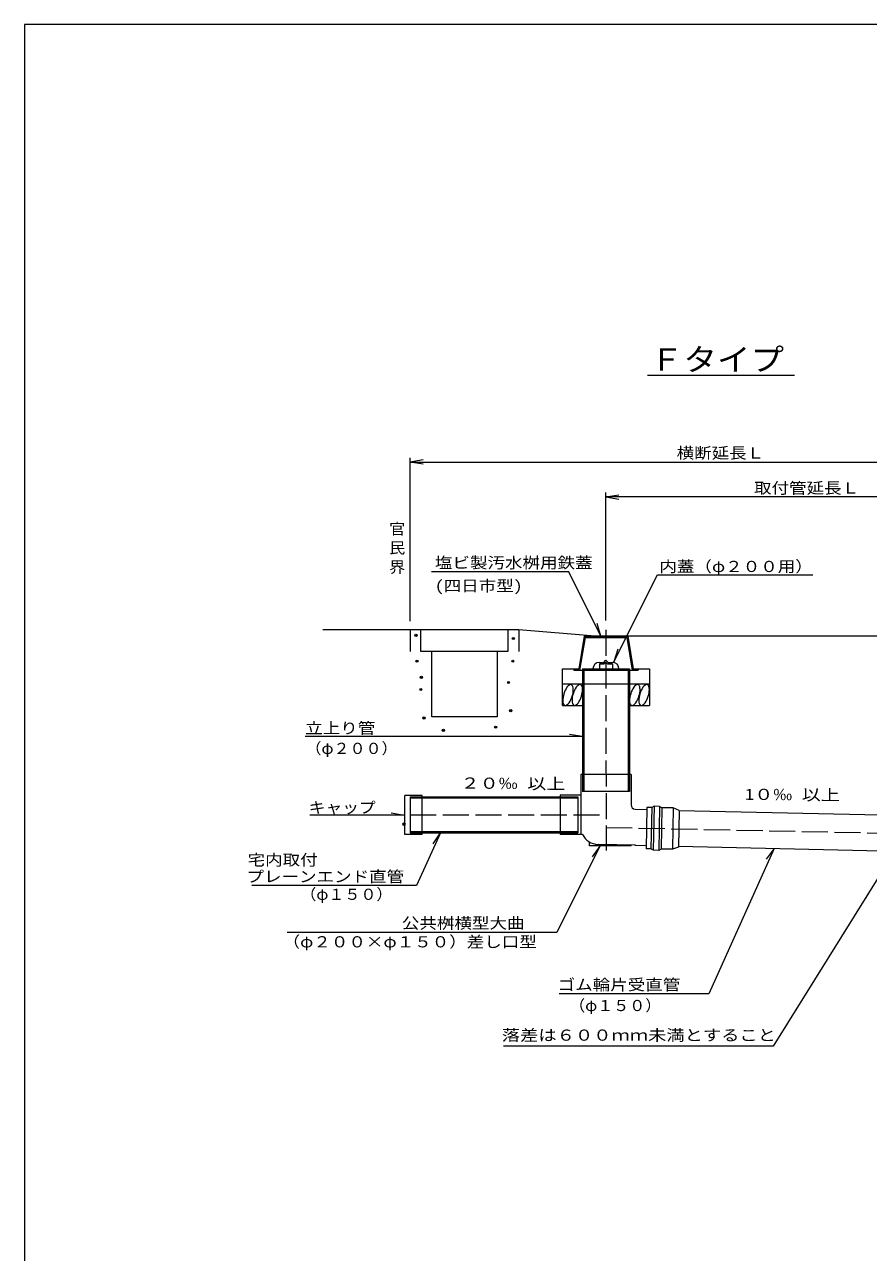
# Model space of a CAD drawing. Units: millimetres on the paper. Extents: x -390 to 406, y -282 to 282.
# Drawn here: x -390.5 to -196.6, y 0 to 282 of the extents above; entities that cross this region are included whole.
import ezdxf
from ezdxf.enums import TextEntityAlignment as Align

# ---------------------------------------------------------------- set-up
doc = ezdxf.new("R2010")
doc.units = ezdxf.units.MM
doc.header["$PDMODE"] = 32
doc.header["$PDSIZE"] = 0.5
doc.linetypes.add('DASHED', pattern=[7.5, 6, -1.5])
for name, color, linetype in [('0-1__0-1__0-1_0', 7, 'Continuous'), ('0-8__0-F_レイヤ226', 7, 'Continuous'), ('0-C__0-5_レイヤ4', 7, 'Continuous')]:
    doc.layers.add(name, color=color, linetype=linetype)
for name, color, linetype, lineweight in [('0-2__0-2__0-2_LAYER001', 7, 'Continuous', 18), ('0-3__0-3__1-0_', 7, 'Continuous', 18), ('0-6__0-6_レイヤ3', 7, 'Continuous', 18), ('0-7__0-7_レイヤ4', 7, 'Continuous', 18)]:
    doc.layers.add(name, color=color, linetype=linetype, lineweight=lineweight)
doc.styles.add('ＭＳ ゴシック', font='')
doc.styles.get('ＭＳ ゴシック').set_extended_font_data('MS Gothic')

msp = doc.modelspace()

# ---------------------------------------------------------------- linework, layer by layer
at = {"layer": '0-2__0-2__0-2_LAYER001'}
msp.add_lwpolyline([(-390.5, 282), (-390.5, -282), (405.5, -282), (405.5, 282)], close=True, dxfattribs=at)
at = {"layer": '0-3__0-3__1-0_'}
for p, q in [((-301.933, 145.015), (-301.933, 182.515)), ((-298.933, 182.015), (-301.933, 181.515)), ((-301.933, 181.515), (-164.433, 181.515)), ((-298.933, 181.015), (-301.933, 181.515)), ((-265.472, 156.319), (-296.972, 156.319)), ((-258.07, 141.515), (-265.472, 156.319)), ((-255.112, 135.607), (-245.112, 155.607)), ((-245.112, 155.607), (-209.375, 155.607)), ((-258.07, 141.515), (-258.964, 144.422)), ((-306.933, 143.015), (-321.933, 143.015)), ((-301.933, 143.015), (-306.933, 143.015)), ((-279.433, 143.015), (-301.933, 143.015)), ((-301.933, 143.015), (-301.933, 138.015)), ((-279.433, 143.015), (-279.433, 138.015)), ((-276.933, 143.015), (-279.433, 143.015)), ((-259.433, 141.515), (-276.933, 143.015)), ((-276.933, 143.015), (-276.933, 138.015)), ((-261.933, 141.515), (-263.183, 134.015)), ((-261.717, 141.26), (-262.967, 133.76)), ((-261.933, 141.515), (-251.933, 141.515)), ((-261.717, 141.26), (-252.149, 141.26)), ((-164.433, 141.515), (-259.433, 141.515)), ((-252.149, 141.26), (-250.899, 133.76)), ((-251.933, 141.515), (-250.683, 134.015)), ((-254.217, 138.513), (-255.112, 135.607)), ((-296.933, 123.015), (-296.933, 138.015)), ((-281.933, 138.015), (-281.933, 123.015)), ((-279.433, 138.015), (-281.933, 138.015)), ((-258.433, 135.515), (-257.433, 135.515)), ((-257.433, 135.515), (-256.933, 136.015)), ((-257.308, 135.215), (-256.933, 135.59)), ((-256.933, 136.015), (-256.433, 135.515)), ((-256.933, 135.59), (-256.557, 135.215)), ((-256.433, 135.515), (-255.433, 135.515)), ((-266.933, 134.015), (-263.183, 134.015)), ((-266.933, 125.624), (-266.933, 134.015)), ((-264.333, 134.015), (-264.333, 133.76)), ((-264.333, 133.76), (-262.333, 133.76)), ((-262.333, 134.015), (-262.333, 105.86)), ((-262.333, 134.015), (-251.533, 134.015)), ((-262.333, 133.76), (-251.533, 133.76)), ((-262.008, 133.76), (-262.008, 105.86)), ((-258.433, 135.215), (-258.433, 134.015)), ((-258.433, 135.215), (-257.308, 135.215)), ((-256.557, 135.215), (-255.433, 135.215)), ((-255.449, 135.215), (-255.449, 134.015)), ((-251.858, 133.76), (-251.858, 105.86)), ((-251.533, 134.015), (-251.533, 105.86)), ((-251.533, 133.76), (-249.533, 133.76)), ((-250.683, 134.015), (-246.933, 134.015)), ((-249.533, 134.015), (-249.533, 133.76)), ((-246.933, 134.015), (-246.933, 125.624)), ((-261.933, 130.515), (-266.933, 130.515)), ((-251.933, 130.515), (-261.933, 130.515)), ((-246.933, 130.515), (-251.933, 130.515)), ((-266.933, 125.624), (-262.333, 125.624)), ((-251.533, 125.624), (-246.933, 125.624)), ((-281.933, 123.015), (-296.933, 123.015)), ((-262.333, 118.49), (-326.05, 118.49)), ((-262.333, 118.49), (-265.333, 118.99)), ((-262.661, 109.8), (-262.661, 96.024)), ((-251.161, 109.8), (-262.661, 109.8)), ((-251.161, 109.8), (-251.161, 102.79)), ((-303.161, 96.024), (-303.161, 104.948)), ((-299.161, 104.948), (-303.161, 104.948)), ((-301.911, 104.649), (-263.411, 104.649)), ((-301.911, 104.649), (-301.911, 96.399)), ((-301.911, 104.374), (-263.411, 104.374)), ((-299.161, 96.024), (-299.161, 104.948)), ((-263.411, 104.649), (-263.411, 96.399)), ((-251.533, 105.86), (-262.333, 105.86)), ((-250.181, 101.791), (-247.527, 101.738)), ((-247.519, 102.2), (-247.682, 92.695)), ((-246.418, 102.181), (-246.585, 92.676)), ((-245.863, 102.473), (-246.04, 92.365)), ((-244.599, 102.451), (-245.864, 102.473)), ((-244.598, 102.45), (-244.776, 92.342)), ((-244.054, 102.139), (-244.599, 102.451)), ((-244.053, 102.139), (-244.22, 92.633)), ((-241.469, 102.093), (-241.636, 92.589)), ((-240.104, 101.519), (-240.251, 93.114)), ((-240.104, 101.519), (-186.677, 100.353)), ((-299.161, 96.024), (-303.161, 96.024)), ((-301.911, 96.674), (-263.411, 96.674)), ((-301.911, 96.399), (-263.411, 96.399)), ((-294.955, 96.399), (-300.424, 84.235)), ((-296.642, 93.868), (-294.955, 96.399)), ((-262.289, 96.024), (-267.411, 96.024)), ((-258.305, 93.332), (-268.235, 73.472)), ((-260.702, 93.349), (-260.702, 94.269)), ((-251.161, 93.349), (-260.702, 93.349)), ((-258.305, 93.332), (-260.094, 90.872)), ((-250.161, 93.539), (-258.741, 93.71)), ((-251.161, 93.349), (-251.161, 93.559)), ((-250.295, 93.541), (-247.669, 93.489)), ((-240.249, 93.27), (-186.677, 92.101)), ((-246.582, 92.676), (-247.682, 92.695)), ((-246.038, 92.364), (-246.582, 92.676)), ((-244.773, 92.342), (-246.038, 92.364)), ((-218.297, 92.791), (-233.297, 59.404)), ((-218.297, 92.791), (-220.086, 90.332)), ((-190.423, 92.451), (-218.536, 47.403)), ((-300.424, 84.235), (-338.254, 84.235)), ((-268.235, 73.472), (-330.16, 73.472)), ((-233.297, 59.404), (-267.658, 59.404)), ((-218.536, 47.403), (-280.469, 47.403))]:
    msp.add_line(p, q, dxfattribs=at)
at = {"layer": '0-3__0-3__1-0_', "color": 1}
for p, q in [((-256.933, 145.132), (-256.933, 174.553)), ((-256.932, 173.5), (-253.977, 174.021)), ((-164.433, 173.5), (-256.932, 173.5)), ((-256.932, 173.5), (-253.977, 172.979))]:
    msp.add_line(p, q, dxfattribs=at)
at = {"layer": '0-3__0-3__1-0_', "linetype": 'DASHED'}
for p, q in [((-256.933, 143.015), (-256.906, 92.328)), ((-301.911, 100.524), (-256.911, 100.524)), ((-256.911, 97.605), (-186.677, 96.201))]:
    msp.add_line(p, q, dxfattribs=at)
at = {"layer": '0-3__0-3__1-0_'}
for points in [[(-281.933, 138.015), (-296.933, 138.015), (-299.433, 138.015), (-299.433, 143.015)], [(-264.885, 130.407), (-265.062, 130.423), (-265.256, 130.366), (-265.462, 130.238), (-265.674, 130.042), (-265.884, 129.785)], [(-264.434, 128.955), (-264.422, 129.325), (-264.447, 129.656), (-264.508, 129.938), (-264.604, 130.161), (-264.731, 130.319), (-264.885, 130.407)], [(-262.76, 130.407), (-262.937, 130.423), (-263.132, 130.366), (-263.337, 130.238), (-263.549, 130.042), (-263.759, 129.785), (-263.961, 129.474), (-264.15, 129.12)], [(-262.297, 129.325), (-262.322, 129.656), (-262.384, 129.938), (-262.479, 130.161), (-262.606, 130.319), (-262.76, 130.407)], [(-249.542, 130.407), (-249.719, 130.423), (-249.914, 130.366), (-250.12, 130.238), (-250.331, 130.042), (-250.541, 129.785), (-250.744, 129.474)], [(-249.08, 129.325), (-249.105, 129.656), (-249.166, 129.938), (-249.261, 130.161), (-249.388, 130.319), (-249.542, 130.407)], [(-247.418, 130.407), (-247.595, 130.423), (-247.789, 130.366), (-247.995, 130.238), (-248.206, 130.042), (-248.416, 129.785), (-248.619, 129.474)], [(-246.955, 129.325), (-246.98, 129.656), (-247.041, 129.938), (-247.136, 130.161), (-247.263, 130.319), (-247.418, 130.407)], [(-262.661, 105.039), (-267.411, 105.039), (-267.411, 96.024)], [(-245.864, 102.473), (-246.419, 102.18), (-247.519, 102.2)], [(-240.104, 101.519), (-241.47, 102.093), (-244.054, 102.139)], [(-240.249, 93.115), (-241.633, 92.589), (-244.218, 92.634), (-244.773, 92.342)]]:
    msp.add_lwpolyline(points, dxfattribs=at)
for centre, radius, start, end in [((-258.433, 134.015), 1.5, 90, 179.99998), ((-255.433, 134.015), 1.5, 0, 90), ((-250.161, 102.79), 1, 179.99998, 268.85419), ((-258.661, 97.709), 4, 204.91719, 268.85419)]:
    msp.add_arc(centre, radius, start, end, dxfattribs=at)
for p in [(-300.576, 141.737), (-278.191, 140.995), (-300.329, 135.8), (-278.315, 135.8), (-299.34, 132.09), (-279.304, 130.904), (-299.463, 129.296), (-278.809, 124.422), (-298.721, 122.742), (-294.269, 119.897), (-282.272, 120.639)]:
    msp.add_point(p, dxfattribs=at)
at = {"layer": '0-6__0-6_レイヤ3'}
for p, q in [((-247.395, 201.515), (-213.598, 201.515)), ((-299.433, 143.015), (-301.933, 143.015)), ((-303.305, 100.434), (-324.937, 100.434)), ((-306.305, 100.934), (-303.305, 100.434))]:
    msp.add_line(p, q, dxfattribs=at)
at = {"layer": '0-7__0-7_レイヤ4'}
for points in [[(-265.884, 129.785), (-266.086, 129.474), (-266.275, 129.12), (-266.444, 128.732), (-266.589, 128.322), (-266.705, 127.904), (-266.788, 127.488), (-266.836, 127.09), (-266.848, 126.719), (-266.823, 126.388), (-266.761, 126.107), (-266.666, 125.884), (-266.539, 125.726), (-266.385, 125.637), (-266.208, 125.622), (-266.013, 125.679), (-265.807, 125.807), (-265.596, 126.003), (-265.386, 126.26), (-265.184, 126.57), (-264.995, 126.925), (-264.826, 127.313), (-264.681, 127.722), (-264.565, 128.141), (-264.482, 128.556), (-264.434, 128.955)], [(-264.15, 129.12), (-264.319, 128.732), (-264.464, 128.322), (-264.58, 127.904), (-264.663, 127.488), (-264.711, 127.09), (-264.723, 126.719), (-264.698, 126.388), (-264.636, 126.107), (-264.541, 125.884), (-264.414, 125.726), (-264.26, 125.637), (-264.083, 125.622), (-263.888, 125.679), (-263.682, 125.807), (-263.471, 126.003), (-263.261, 126.26), (-263.059, 126.57), (-262.87, 126.925), (-262.701, 127.313), (-262.556, 127.722), (-262.44, 128.141), (-262.357, 128.556), (-262.309, 128.955), (-262.297, 129.325)], [(-250.744, 129.474), (-250.932, 129.12), (-251.102, 128.732), (-251.246, 128.322), (-251.362, 127.904), (-251.445, 127.488), (-251.494, 127.09), (-251.505, 126.719), (-251.48, 126.388), (-251.419, 126.107), (-251.323, 125.884), (-251.197, 125.726), (-251.042, 125.637), (-250.865, 125.622), (-250.671, 125.679), (-250.465, 125.807), (-250.254, 126.003), (-250.044, 126.26), (-249.841, 126.57), (-249.652, 126.925), (-249.483, 127.313), (-249.338, 127.722), (-249.223, 128.141), (-249.139, 128.556), (-249.091, 128.955), (-249.08, 129.325)], [(-248.619, 129.474), (-248.807, 129.12), (-248.977, 128.732), (-249.121, 128.322), (-249.237, 127.904), (-249.32, 127.488), (-249.369, 127.09), (-249.38, 126.719), (-249.355, 126.388), (-249.294, 126.107), (-249.198, 125.884), (-249.072, 125.726), (-248.917, 125.637), (-248.74, 125.622), (-248.546, 125.679), (-248.34, 125.807), (-248.129, 126.003), (-247.919, 126.26), (-247.716, 126.57), (-247.528, 126.925), (-247.358, 127.313), (-247.214, 127.722), (-247.098, 128.141), (-247.015, 128.556), (-246.966, 128.955), (-246.955, 129.325)]]:
    msp.add_lwpolyline(points, dxfattribs=at)
at = {"layer": '0-8__0-F_レイヤ226'}
msp.add_point((-303.305, 98.345), dxfattribs=at)

# ---------------------------------------------------------------- texts
at = {"layer": '0-1__0-1__0-1_0', "style": 'ＭＳ ゴシック', "width": 1.15}
for s, p in [('塩ビ製汚水桝用鉄蓋', (-296.222, 156.353)), ('(四日市型)', (-296.222, 151.048))]:
    msp.add_text(s, height=2.566, dxfattribs=at).set_placement(p, align=Align.BOTTOM_LEFT)
at = {"layer": '0-3__0-3__1-0_', "style": 'ＭＳ ゴシック'}
for s, width, p in [('横断延長Ｌ', 1.15, (-240.683, 181.548)), ('官', 1.05, (-306.718, 164.107)), ('民', 1.05, (-306.718, 159.769)), ('界', 1.05, (-306.718, 155.336)), ('内蓋（φ２００用）', 1.15, (-244.648, 155.495)), ('立上り管', 1.15, (-326.016, 118.372)), ('（φ２００）', 1.05, (-325.964, 113.713)), ('キャップ', 1.1, (-325.215, 100.108)), ('宅内取付', 1.15, (-339.255, 88.11)), ('プレーンエンド直管', 1.15, (-339.506, 84.269)), ('（φ１５０）', 1.05, (-327.142, 80.203)), ('公共桝横型大曲', 1.15, (-303.814, 73.59)), ('（φ２００×φ１５０）差し口型', 1.15, (-331.219, 69.291)), ('ゴム輪片受直管', 1.15, (-268.021, 59.437)), ('（φ１５０）', 1.05, (-265.379, 54.659)), ('落差は６００ｍｍ未満とすること', 1.2, (-280.853, 47.857))]:
    msp.add_text(s, height=2.566, dxfattribs=dict(at, width=width)).set_placement(p, align=Align.BOTTOM_LEFT)
at = {"layer": '0-3__0-3__1-0_', "color": 1, "style": 'ＭＳ ゴシック', "width": 1.15}
msp.add_text('取付管延長Ｌ', height=2.566, dxfattribs=at).set_placement((-222.908, 173.5), align=Align.BOTTOM_LEFT)
at = {"layer": '0-6__0-6_レイヤ3', "style": 'ＭＳ ゴシック', "width": 1.1}
msp.add_text('Ｆタイプ', height=5.132, dxfattribs=at).set_placement((-246.82, 200.967), align=Align.BOTTOM_LEFT)
at = {"layer": '0-7__0-7_レイヤ4', "style": 'ＭＳ ゴシック', "width": 1.25}
msp.add_text('1０‰ 以上', height=2.566, rotation=359.5, dxfattribs=at).set_placement((-225.058, 103.185), align=Align.BOTTOM_LEFT)
at = {"layer": '0-C__0-5_レイヤ4', "style": 'ＭＳ ゴシック', "width": 1.25}
msp.add_text('２０‰ 以上', height=2.566, rotation=359.5, dxfattribs=at).set_placement((-290.331, 105.765), align=Align.BOTTOM_LEFT)

doc.saveas('drawing.dxf')
